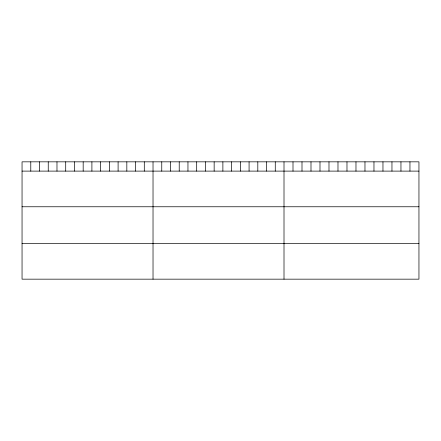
<?xml version="1.0" encoding="UTF-8"?>
<svg xmlns="http://www.w3.org/2000/svg" width="441" height="441" viewBox="0 0 441 441"><rect width="100%" height="100%" fill="white"/><g stroke="black" fill="none" stroke-linecap="round" stroke-linejoin="round"><path stroke-width="0.66" d="M418.95 171.108L418.95 279.164L22.05 279.164L22.05 161.836L418.95 161.836L418.95 171.108L22.05 171.108M22.05 206.768L418.95 206.768M22.05 243.504L418.95 243.504M409.954 161.836L409.954 171.108M400.957 161.836L400.957 171.108M391.961 161.836L391.961 171.108M382.964 161.836L382.964 171.108M373.968 161.836L373.968 171.108M364.972 161.836L364.972 171.108M355.975 161.836L355.975 171.108M346.979 161.836L346.979 171.108M337.982 161.836L337.982 171.108M328.986 161.836L328.986 171.108M319.99 161.836L319.99 171.108M310.993 161.836L310.993 171.108M301.997 161.836L301.997 171.108M293 161.836L293 171.108M284.004 161.836L284.004 279.164M275.272 161.836L275.272 171.108M266.54 161.836L266.54 171.108M257.809 161.836L257.809 171.108M249.077 161.836L249.077 171.108M240.345 161.836L240.345 171.108M231.613 161.836L231.613 171.108M222.881 161.836L222.881 171.108M214.15 161.836L214.15 171.108M205.418 161.836L205.418 171.108M196.686 161.836L196.686 171.108M187.954 161.836L187.954 171.108M179.222 161.836L179.222 171.108M170.491 161.836L170.491 171.108M161.759 161.836L161.759 171.108M153.027 161.836L153.027 279.164M144.295 161.836L144.295 171.108M135.563 161.836L135.563 171.108M126.832 161.836L126.832 171.108M118.1 161.836L118.1 171.108M109.368 161.836L109.368 171.108M100.636 161.836L100.636 171.108M91.904 161.836L91.904 171.108M83.173 161.836L83.173 171.108M74.441 161.836L74.441 171.108M65.709 161.836L65.709 171.108M56.977 161.836L56.977 171.108M48.245 161.836L48.245 171.108M39.514 161.836L39.514 171.108M30.782 161.836L30.782 171.108"/></g></svg>
